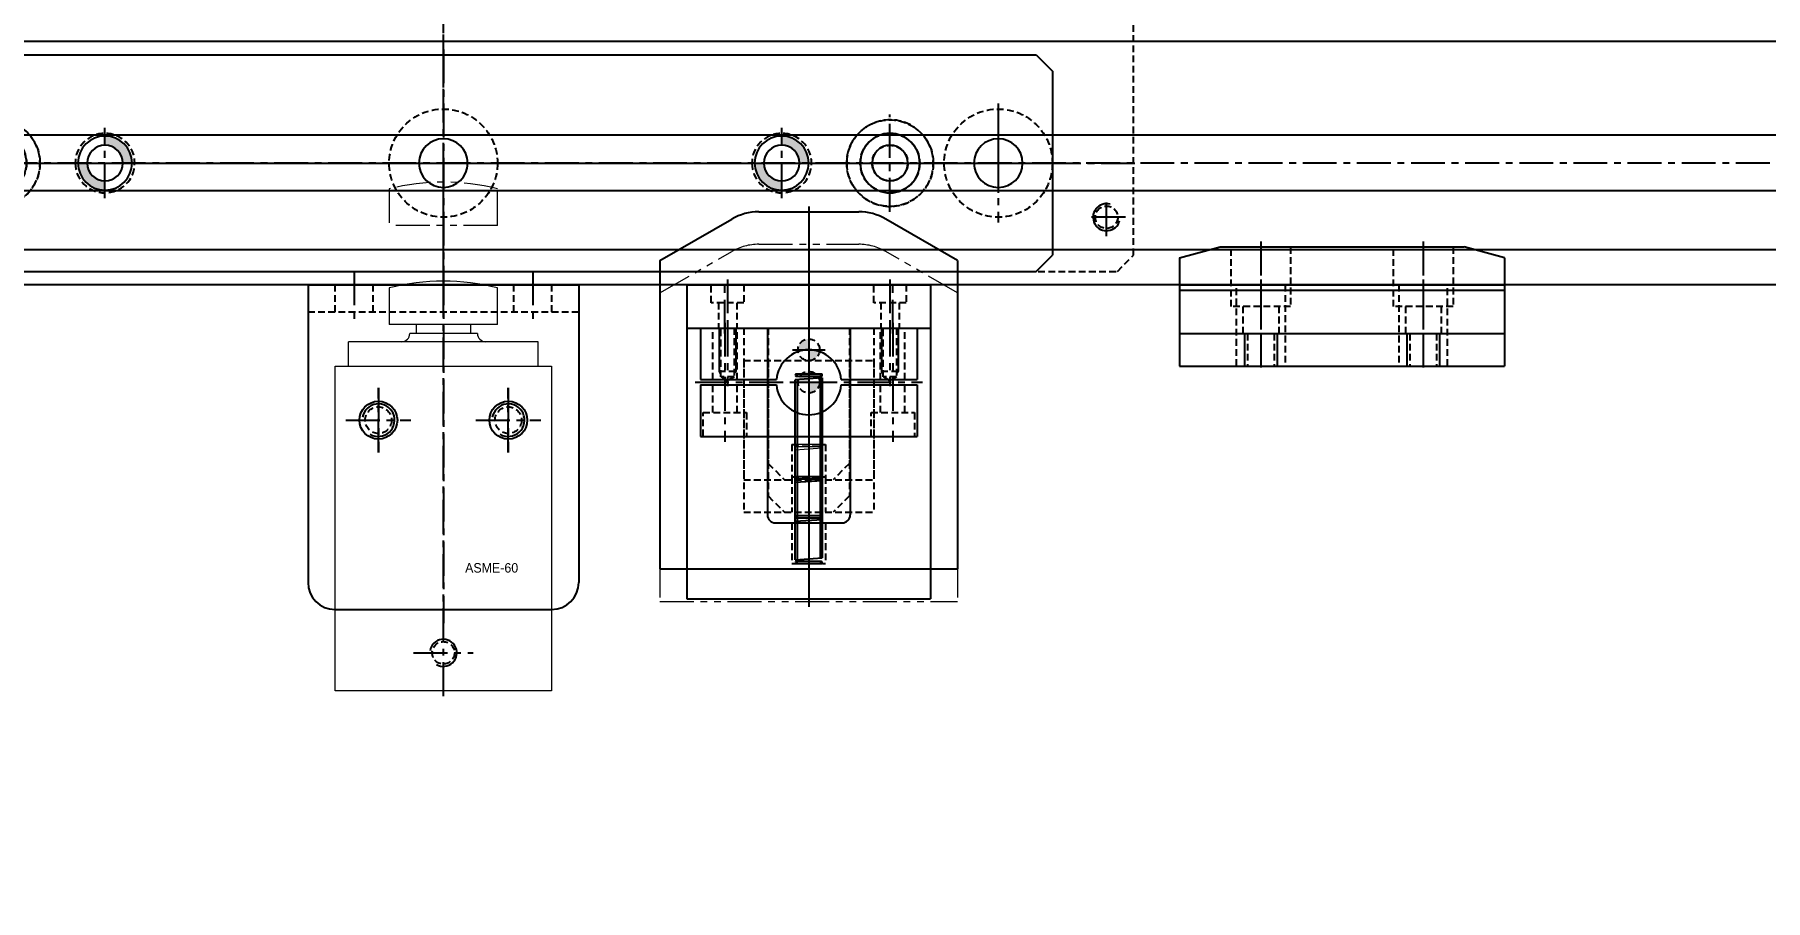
# Model space of a CAD drawing. Header units: inches. Extents: x 0 to 77285, y -118 to 40065.
# Drawn here: x 13089.1 to 13408.8, y 23434.3 to 23594.3 of the extents above; entities that cross this region are included whole.
import ezdxf

# ---------------------------------------------------------------- set-up
doc = ezdxf.new("R2010")
doc.units = ezdxf.units.IN
doc.header["$LTSCALE"] = 5
doc.header["$MEASUREMENT"] = 0
for name, pattern in [('CENTER', [2, 1.25, -0.25, 0.25, -0.25]), ('HIDDEN', [0.375, 0.25, -0.125]), ('PHANTOM', [2.5, 1.25, -0.25, 0.25, -0.25, 0.25, -0.25])]:
    doc.linetypes.add(name, pattern=pattern)
for name, color, linetype in [('11', 1, 'CENTER'), ('22', 2, 'HIDDEN'), ('44', 4, 'Continuous'), ('55', 5, 'Continuous'), ('66', 6, 'PHANTOM'), ('77', 40, 'HIDDEN'), ('99', 181, 'Continuous'), ('B', 123, 'Continuous'), ('G', 231, 'Continuous'), ('T', 3, 'Continuous')]:
    doc.layers.add(name, color=color, linetype=linetype)
doc.layers.add('33', color=3, linetype='PHANTOM', lineweight=9)
doc.layers.add('88', color=35, linetype='Continuous', lineweight=5)
doc.styles.add('SCI', font='')
doc.styles.get('SCI').set_extended_font_data('Gulim')
doc.dimstyles.new('SCH', dxfattribs={"dimtxt": 2.5, "dimasz": 2, "dimexe": 1.25, "dimexo": 0.625, "dimtad": 1, "dimdec": 8, "dimtxsty": 'SCI', "dimcen": 2.5, "dimclrd": 4, "dimclre": 4, "dimclrt": 7, "dimadec": 8, "dimazin": 2, "dimtfac": 1, "dimtdec": 8, "dimtmove": 0, "dimatfit": 3, "dimfxl": 1, "dimarcsym": 0})

# ---------------------------------------------------------------- blocks, each defined once
blk = doc.blocks.new('A$C22a9786e')
at = {"layer": '11'}
blk.add_line((263.5, -166), (21.5, -166), dxfattribs=at)
blk = doc.blocks.new('A$Cc553b2fb')
for p, q in [((29.5, 252), (32.5, 255)), ((336.5, 255), (32.5, 255)), ((339.5, 252), (336.5, 255)), ((29.5, 3), (29.5, 252)), ((339.5, 3), (339.5, 252)), ((32.5, 0), (29.5, 3)), ((336.5, 0), (32.5, 0)), ((336.5, 0), (339.5, 3))]:
    blk.add_line(p, q)
for centre, radius in [((39.5, 250, 0), 2.07), ((107, 249, 0), 1.62), ((149.5, 250, 0), 2.07), ((219.5, 250, 0), 2.07), ((262, 249, 0), 1.62), ((329.5, 250, 0), 2.07), ((107, 230, 0), 14), ((262, 230, 0), 14), ((49.5, 230), 10), ((319.5, 230), 10), ((88, 230, 0), 1.62), ((126, 230, 0), 1.62), ((243, 230, 0), 1.62), ((281, 230, 0), 1.62), ((49.5, 210), 8), ((319.5, 210), 8), ((49.5, 210), 3.3), ((107, 211, 0), 1.62), ((262, 211, 0), 1.62), ((319.5, 210), 3.3), ((95, 182, 0), 2.07), ((119, 182, 0), 2.07), ((250, 177, 0), 2.07), ((274, 177, 0), 2.07), ((154.5, 157.5), 3.32), ((214.5, 157.5), 3.32), ((184.5, 127.5), 25), ((49.5, 127.5), 10), ((319.5, 127.5), 10), ((154.5, 97.5), 3.32), ((214.5, 97.5), 3.32), ((250, 78, 0), 2.07), ((274, 78, 0), 2.07), ((95, 73, 0), 2.07), ((119, 73, 0), 2.07), ((49.5, 45, -4258.9), 8), ((319.5, 45, -4258.9), 8), ((49.5, 45, -4258.9), 3.3), ((319.5, 45, -4258.9), 3.3), ((107, 44, 0), 1.62), ((262, 44, 0), 1.62), ((107, 25, 0), 14), ((262, 25, 0), 14), ((49.5, 25), 10), ((319.5, 25), 10), ((88, 25, 0), 1.62), ((126, 25, 0), 1.62), ((243, 25, 0), 1.62), ((281, 25, 0), 1.62), ((39.5, 5, 0), 2.07), ((107, 6, 0), 1.62), ((149.5, 5, 0), 2.07), ((219.5, 5, 0), 2.07), ((262, 6, 0), 1.62), ((329.5, 5, 0), 2.07)]:
    blk.add_circle(centre, radius)
at = {"layer": '11'}
for p, q in [((184.5, -16), (184.5, 261)), ((49.5, -1), (49.5, 256)), ((319.5, -1), (319.5, 256)), ((39.5, 253.5, 0), (39.5, 246.5, 0)), ((149.5, 253.5, 0), (149.5, 246.5, 0)), ((219.5, 253.5, 0), (219.5, 246.5, 0)), ((329.5, 253.5, 0), (329.5, 246.5, 0)), ((43, 250, 0), (36, 250, 0)), ((107, 208, 0), (107, 252, 0)), ((153, 250, 0), (146, 250, 0)), ((223, 250, 0), (216, 250, 0)), ((262, 208, 0), (262, 252, 0)), ((333, 250, 0), (326, 250, 0)), ((38.5, 230), (60.5, 230)), ((85, 230, 0), (129, 230, 0)), ((240, 230, 0), (284, 230, 0)), ((308.5, 230), (330.5, 230)), ((40.5, 210), (58.5, 210)), ((328.5, 210), (310.5, 210)), ((95, 185.5, 0), (95, 178.5, 0)), ((119, 185.5, 0), (119, 178.5, 0)), ((91.5, 182, 0), (98.5, 182, 0)), ((115.5, 182, 0), (122.5, 182, 0)), ((250, 180.5, 0), (250, 173.5, 0)), ((274, 180.5, 0), (274, 173.5, 0)), ((253.5, 177, 0), (246.5, 177, 0)), ((277.5, 177, 0), (270.5, 177, 0)), ((154.5, 152.5), (154.5, 162.5)), ((214.5, 152.5), (214.5, 162.5)), ((159.5, 157.5), (149.5, 157.5)), ((219.5, 157.5), (209.5, 157.5)), ((342, 127.5), (27, 127.5)), ((154.5, 92.5), (154.5, 102.5)), ((214.5, 92.5), (214.5, 102.5)), ((159.5, 97.5), (149.5, 97.5)), ((219.5, 97.5), (209.5, 97.5)), ((250, 74.5, 0), (250, 81.5, 0)), ((274, 74.5, 0), (274, 81.5, 0)), ((253.5, 78, 0), (246.5, 78, 0)), ((277.5, 78, 0), (270.5, 78, 0)), ((95, 69.5, 0), (95, 76.5, 0)), ((119, 69.5, 0), (119, 76.5, 0)), ((91.5, 73, 0), (98.5, 73, 0)), ((115.5, 73, 0), (122.5, 73, 0)), ((40.5, 45, -4258.9), (58.5, 45, -4258.9)), ((107, 3, 0), (107, 47, 0)), ((262, 3, 0), (262, 47, 0)), ((328.5, 45, -4258.9), (310.5, 45, -4258.9)), ((38.5, 25), (60.5, 25)), ((85, 25, 0), (129, 25, 0)), ((240, 25, 0), (284, 25, 0)), ((308.5, 25), (330.5, 25)), ((39.5, 1.5, 0), (39.5, 8.5, 0)), ((149.5, 1.5, 0), (149.5, 8.5, 0)), ((219.5, 1.5, 0), (219.5, 8.5, 0)), ((329.5, 1.5, 0), (329.5, 8.5, 0)), ((43, 5, 0), (36, 5, 0)), ((153, 5, 0), (146, 5, 0)), ((223, 5, 0), (216, 5, 0)), ((333, 5, 0), (326, 5, 0))]:
    blk.add_line(p, q, dxfattribs=at)
for centre in [(107, 230, 0), (262, 230, 0), (107, 25, 0), (262, 25, 0)]:
    blk.add_circle(centre, 19, dxfattribs=at)
at = {"layer": '22'}
for centre in [(49.5, 210), (319.5, 210), (49.5, 45, -4258.9), (319.5, 45, -4258.9)]:
    blk.add_circle(centre, 5.5, dxfattribs=at)
at = {"layer": 'T'}
for centre, radius, start, end in [((39.5, 250, 0), 2.5, 165, 75), ((107, 249, 0), 2, 285, 195), ((149.5, 250, 0), 2.5, 165, 75), ((219.5, 250, 0), 2.5, 165, 75), ((262, 249, 0), 2, 285, 195), ((329.5, 250, 0), 2.5, 165, 75), ((88, 230, 0), 2, 285, 195), ((126, 230, 0), 2, 285, 195), ((243, 230, 0), 2, 285, 195), ((281, 230, 0), 2, 285, 195), ((107, 211, 0), 2, 285, 195), ((262, 211, 0), 2, 285, 195), ((95, 182, 0), 2.5, 105, 15), ((119, 182, 0), 2.5, 105, 15), ((250, 177, 0), 2.5, 165, 75), ((274, 177, 0), 2.5, 165, 75), ((154.5, 157.5), 4, 285, 195), ((214.5, 157.5), 4, 285, 195), ((154.5, 97.5), 4, 285, 195), ((214.5, 97.5), 4, 285, 195), ((250, 78, 0), 2.5, 285, 195), ((274, 78, 0), 2.5, 285, 195), ((95, 73, 0), 2.5, 345, 255), ((119, 73, 0), 2.5, 345, 255), ((107, 44, 0), 2, 285, 195), ((262, 44, 0), 2, 285, 195), ((88, 25, 0), 2, 285, 195), ((126, 25, 0), 2, 285, 195), ((243, 25, 0), 2, 285, 195), ((281, 25, 0), 2, 285, 195), ((39.5, 5, 0), 2.5, 285, 195), ((107, 6, 0), 2, 285, 195), ((149.5, 5, 0), 2.5, 285, 195), ((219.5, 5, 0), 2.5, 285, 195), ((262, 6, 0), 2, 285, 195), ((329.5, 5, 0), 2.5, 285, 195)]:
    blk.add_arc(centre, radius, start, end, dxfattribs=at)
blk = doc.blocks.new('A$C8a4d88c8')
h = blk.add_hatch(color=256)
h.dxf.hatch_style = 1
h.paths.add_polyline_path([(-3.3, 145), (-5, 145, 0.414214), (0, 140), (0, 141.7, -0.414214)])
h.paths.add_polyline_path([(0, 150), (0, 148.3, -0.414214), (3.3, 145), (5, 145, 0.414214)])
h = blk.add_hatch(color=256)
h.dxf.hatch_style = 1
h.paths.add_polyline_path([(-3.3, 20), (-5, 20, 0.414214), (0, 15), (0, 16.7, -0.414214)])
h.paths.add_polyline_path([(0, 25), (0, 23.3, -0.414214), (3.3, 20), (5, 20, 0.414214)])
for p, q in [((-20, 192, 0), (-17, 195, 0)), ((-20, -27, 0), (-20, 192, 0)), ((17, 195, 0), (-17, 195, 0)), ((20, 192, 0), (17, 195, 0)), ((20, -27, 0), (20, 192, 0)), ((-17, -30, 0), (-20, -27, 0)), ((17, -30, 0), (20, -27, 0)), ((17, -30, 0), (-17, -30, 0))]:
    blk.add_line(p, q)
for centre, radius in [((0, 185, -4258.9), 4.5), ((0, 165, -4258.9), 5.5), ((0, 165, -4258.9), 3.3), ((0, 145, -4258.9), 5), ((0, 145, -4258.9), 3.3), ((0, 82.5, 0), 4.5), ((0, 20, 0), 5), ((0, 20, 0), 3.3), ((0, 0, 0), 5.5), ((0, 0, 0), 3.3), ((0, -20, 0), 4.5)]:
    blk.add_circle(centre, radius)
at = {"layer": '11'}
for p, q in [((0, -31, 0), (0, 196, 0)), ((5.5, 185, -4258.9), (-5.5, 185, -4258.9)), ((-9, 165, -4258.9), (9, 165, -4258.9)), ((-6.5, 145, -4258.9), (6.5, 145, -4258.9)), ((21, 82.5, 0), (-21, 82.5, 0)), ((-6.5, 20, 0), (6.5, 20, 0)), ((-9, 0, 0), (9, 0, 0)), ((5.5, -20, 0), (-5.5, -20, 0))]:
    blk.add_line(p, q, dxfattribs=at)
at = {"layer": '22'}
for centre, radius in [((0, 165, -4258.9), 8), ((0, 145, -4258.9), 5.5), ((0, 20, 0), 5.5), ((0, 0, 0), 8)]:
    blk.add_circle(centre, radius, dxfattribs=at)
blk = doc.blocks.new('A$C2f7893f6')
blk.add_blockref('A$C22a9786e', (-142.5, 166))
at = {"xscale": -1}
blk.add_blockref('A$C8a4d88c8', (135, -82.5, 0), dxfattribs=at)
at = {"layer": '22'}
blk.add_blockref('A$Cc553b2fb', (-184.5, -127.5), dxfattribs=at)
blk = doc.blocks.new('A$C2eb6e688')
for p, q in [((112.5, -277), (112.5, -5252)), ((157.5, -277), (157.5, -5252))]:
    blk.add_line(p, q)
at = {"layer": '11'}
blk.add_line((135, -277), (135, -5252), dxfattribs=at)
at = {"layer": 'B'}
for p, q in [((129.85, -277), (129.85, -5252)), ((140.15, -277), (140.15, -5252))]:
    blk.add_line(p, q, dxfattribs=at)
at = {"layer": 'G'}
blk.add_line((151, -277), (151, -5252), dxfattribs=at)
blk = doc.blocks.new('*D367')
at = {"color": 4, "lineweight": -2, "transparency": 16777216}
for p, q in [((12554.65, 23925.55), (12554.65, 29140.68)), ((21064.65, 23433.05), (21064.65, 29140.68)), ((12714.65, 29040.68), (20904.65, 29040.68))]:
    blk.add_line(p, q, dxfattribs=at)
at = {"color": 4, "transparency": 16777216}
for points in [[(12714.65, 29067.34), (12714.65, 29014.01), (12554.65, 29040.68)], [(20904.65, 29067.34), (20904.65, 29014.01), (21064.65, 29040.68)]]:
    blk.add_solid(points, dxfattribs=at)
at = {"layer": 'Defpoints', "color": 0, "transparency": 16777216}
for p in [(21064.65, 29040.68), (12554.65, 23875.55), (21064.65, 23383.05)]:
    blk.add_point(p, dxfattribs=at)
at = {"color": 7, "transparency": 16777216, "insert": (16809.65, 29193.47), "char_height": 200, "attachment_point": 5, "style": 'SCI'}
blk.add_mtext('8510', dxfattribs=at)
blk = doc.blocks.new('*D374')
at = {"color": 4, "lineweight": -2, "transparency": 16777216}
for p, q in [((12554.65, 23925.55), (12554.65, 30215.88)), ((37924.65, 23433.05), (37924.65, 30215.88)), ((12714.65, 30115.88), (37764.65, 30115.88))]:
    blk.add_line(p, q, dxfattribs=at)
at = {"color": 4, "transparency": 16777216}
for points in [[(12714.65, 30142.54), (12714.65, 30089.21), (12554.65, 30115.88)], [(37764.65, 30142.54), (37764.65, 30089.21), (37924.65, 30115.88)]]:
    blk.add_solid(points, dxfattribs=at)
at = {"layer": 'Defpoints', "color": 0, "transparency": 16777216}
for p in [(37924.65, 30115.88), (12554.65, 23875.55), (37924.65, 23383.05)]:
    blk.add_point(p, dxfattribs=at)
at = {"color": 7, "transparency": 16777216, "insert": (25239.65, 30268.54), "char_height": 200, "attachment_point": 5, "style": 'SCI'}
blk.add_mtext('25370', dxfattribs=at)
blk = doc.blocks.new('A$Cb292c5f4')
for p, q in [((-75.7, -22), (-75.7, 18)), ((-75.7, 18), (-15.7, 18)), ((-15.7, 18), (-15.7, -22)), ((-15.7, 15.5), (-11.2, 15.5)), ((-11.2, -19.5), (-11.2, 15.5)), ((-8, -12), (-8, 8)), ((-1.27, 8), (-8, 8)), ((-9.7, -8.3), (-9.7, 4.2)), ((-8, 3), (-9.7, 3)), ((-8, -7), (-9.7, -7)), ((-8, -12), (-1.27, -12)), ((-15.7, -22), (-75.7, -22)), ((-15.7, -19.5), (-11.2, -19.5))]:
    blk.add_line(p, q)
for centre, radius, start, end in [((-40, -2), 40, 345.5225, 14.4775), ((-9.7, 5.7), 1.5, 180, 270), ((-9.7, -9.8), 1.5, 90, 180)]:
    blk.add_arc(centre, radius, start, end)
at = {"layer": '11'}
for p, q in [((-25.7, 16), (-25.7, 4)), ((-31.7, 10), (-19.7, 10)), ((-68.7, 3.5), (-68.7, -7.5)), ((-76.7, -2), (19.3, -2)), ((-25.7, -8), (-25.7, -20)), ((-31.7, -14), (-19.7, -14))]:
    blk.add_line(p, q, dxfattribs=at)
at = {"layer": '22'}
for centre, radius in [((-25.7, 10), 2.46), ((-68.7, -2), 2.07), ((-25.7, -14), 2.46)]:
    blk.add_circle(centre, radius, dxfattribs=at)
at = {"layer": '33'}
for p, q in [((10.3, -12), (10.3, 8)), ((17.03, 8), (10.3, 8)), ((10.3, -12), (17.03, -12))]:
    blk.add_line(p, q, dxfattribs=at)
blk.add_arc((-21.7, -2), 40, 345.5225, 14.4775, dxfattribs=at)
at = {"layer": 'T'}
for centre, radius in [((-25.7, 10), 3), ((-68.7, -2), 2.5), ((-25.7, -14), 3)]:
    blk.add_arc(centre, radius, 150, 80, dxfattribs=at)
at = {"layer": '44', "linetype": 'Continuous', "lineweight": 0, "insert": (-52.12, -15.82), "char_height": 1.75, "attachment_point": 3, "rotation": 270, "style": 'SCI'}
blk.add_mtext('ASME-60', dxfattribs=at)
blk = doc.blocks.new('A$C7af0bbd1')
for p, q in [((-25, 0), (-25, -55)), ((-25, 0), (25, 0)), ((25, 0), (25, -55)), ((-20, -60), (20, -60))]:
    blk.add_line(p, q)
for centre in [(-12, -25), (12, -25)]:
    blk.add_circle(centre, 3.5)
for centre, start, end in [((-20, -55), 180, 270), ((20, -55), 270, 0)]:
    blk.add_arc(centre, 5, start, end)
at = {"layer": '11'}
for p, q in [((-16.5, 2.5), (-16.5, -7.5)), ((0, 2.5), (0, -62.5)), ((16.5, 2.5), (16.5, -7.5)), ((-12, -19), (-12, -31)), ((12, -19), (12, -31)), ((-18, -25), (-6, -25)), ((6, -25), (18, -25))]:
    blk.add_line(p, q, dxfattribs=at)
at = {"layer": '22'}
for p, q in [((-20, -5), (-20, 0)), ((-13, 0), (-13, -5)), ((13, -5), (13, 0)), ((20, 0), (20, -5)), ((-25, -5), (25, -5))]:
    blk.add_line(p, q, dxfattribs=at)
blk = doc.blocks.new('A$C17853e82')
blk.add_blockref('A$C7af0bbd1', (0, 0))
at = {"layer": '88', "rotation": 90}
blk.add_blockref('A$Cb292c5f4', (-2, 0.7), dxfattribs=at)
blk = doc.blocks.new('A$Cd2531419')
for p, q in [((-22.5, 0), (-22.5, -8)), ((-22.5, 0), (22.5, 0)), ((22.5, 0), (22.5, -8)), ((-22.5, -8), (22.5, -8))]:
    blk.add_line(p, q)
at = {"layer": '11'}
for p, q in [((-15.5, -9), (-15.5, 1)), ((-15, 1), (-15, -9)), ((15, 1), (15, -9)), ((15.5, -9), (15.5, 1))]:
    blk.add_line(p, q, dxfattribs=at)
at = {"layer": '22'}
for p, q in [((-18, -3.3), (-18, 0)), ((-12, 0), (-12, -3.3)), ((12, -3.3), (12, 0)), ((18, 0), (18, -3.3)), ((-12, -3.3), (-18, -3.3)), ((-16.7, -3.3), (-16.7, -8)), ((-13.3, -3.3), (-13.3, -8)), ((18, -3.3), (12, -3.3)), ((13.3, -3.3), (13.3, -8)), ((16.7, -3.3), (16.7, -8))]:
    blk.add_line(p, q, dxfattribs=at)
blk = doc.blocks.new('A$C2c0f4723')
for p, q in [((-7.5, 0), (7.35, 0)), ((7.35, 0), (7.35, -34.5)), ((22.65, 0), (37.5, 0)), ((22.65, 0), (22.65, -34.5)), ((-7.5, 0), (-7.5, -50)), ((37.5, 0), (37.5, -50)), ((8.85, -36), (21.15, -36)), ((-7.5, -50), (37.5, -50))]:
    blk.add_line(p, q)
for centre, start, end in [((8.85, -34.5), 180, 270), ((21.15, -34.5), 270, 0)]:
    blk.add_arc(centre, 1.5, start, end)
at = {"layer": '11'}
for p, q in [((0, 1), (0, -10.71)), ((15, 1), (15, -51)), ((30, 1), (30, -10.71))]:
    blk.add_line(p, q, dxfattribs=at)
at = {"layer": '22'}
for p, q in [((-1.23, -9), (-1.23, 0)), ((1.23, 0), (1.23, -9)), ((28.77, -9), (28.77, 0)), ((31.23, 0), (31.23, -9)), ((1.5, -8), (-1.5, -8)), ((0, -9.71), (-1.23, -9)), ((1.23, -9), (-1.23, -9)), ((1.23, -9), (0, -9.71)), ((31.5, -8), (28.5, -8)), ((30, -9.71), (28.77, -9)), ((31.23, -9), (28.77, -9)), ((31.23, -9), (30, -9.71)), ((11.9, -36), (11.9, -43.5)), ((18.1, -36), (18.1, -43.5)), ((11.9, -43.5), (18.1, -43.5))]:
    blk.add_line(p, q, dxfattribs=at)
at = {"layer": 'T'}
for p, q in [((-1.5, -8), (-1.5, 0)), ((1.5, 0), (1.5, -8)), ((28.5, -8), (28.5, 0)), ((31.5, 0), (31.5, -8)), ((-1.23, -8.47), (-1.5, -8)), ((1.5, -8), (1.23, -8.47)), ((28.77, -8.47), (28.5, -8)), ((31.5, -8), (31.23, -8.47))]:
    blk.add_line(p, q, dxfattribs=at)
blk = doc.blocks.new('A$Cce047270')
for p, q in [((-4.5, 0), (-4.5, -9.5)), ((-4.5, 0), (35.5, 0)), ((35.5, 0), (35.5, -9.5)), ((-4.5, -9.5), (9.52, -9.5)), ((21.48, -9.5), (35.5, -9.5)), ((-4.5, -10.5), (-4.5, -20)), ((-4.5, -10.5), (9.52, -10.5)), ((21.48, -10.5), (35.5, -10.5)), ((35.5, -10.5), (35.5, -20)), ((-4.5, -20), (35.5, -20))]:
    blk.add_line(p, q)
for start, end in [(4.7802, 175.2198), (184.7802, 355.2198)]:
    blk.add_arc((15.5, -10), 6, start, end)
at = {"layer": '11'}
for p, q in [((0, 1), (0, -21)), ((15.5, 2), (15.5, -22)), ((31, 1), (31, -21)), ((-5.5, -10), (36.5, -10))]:
    blk.add_line(p, q, dxfattribs=at)
at = {"layer": '22'}
for p, q in [((-2.25, -9.5), (-2.25, 0)), ((2.25, -9.5), (2.25, 0)), ((28.75, -9.5), (28.75, 0)), ((33.25, -9.5), (33.25, 0)), ((-2.25, -15.6), (-2.25, -10.5)), ((2.25, -15.6), (2.25, -10.5)), ((28.75, -15.6), (28.75, -10.5)), ((33.25, -15.6), (33.25, -10.5)), ((-4, -20), (-4, -15.6)), ((-4, -15.6), (4, -15.6)), ((4, -15.6), (4, -20)), ((27, -20), (27, -15.6)), ((27, -15.6), (35, -15.6)), ((35, -15.6), (35, -20))]:
    blk.add_line(p, q, dxfattribs=at)
blk = doc.blocks.new('A$C8439d7d4')
at = {"layer": '22'}
h = blk.add_hatch(color=256, dxfattribs=at)
h.dxf.hatch_style = 1
h.paths.add_polyline_path([(0, -2, 0.414214), (-2, -4), (0, -4)])
h.paths.add_polyline_path([(2, -4), (0, -4), (0, -6, 0.414214)])
for p, q in [((-27.5, 12.5), (-14.23, 20.16)), ((-9.23, 21.5), (9.23, 21.5)), ((27.5, 12.5), (14.23, 20.16)), ((-27.5, 12.5), (-27.5, -44.5)), ((27.5, 12.5), (27.5, -44.5)), ((-27.5, -44.5), (27.5, -44.5))]:
    blk.add_line(p, q)
for centre, start, end in [((-9.23, 11.5), 90, 120), ((9.23, 11.5), 60, 90)]:
    blk.add_arc(centre, 10, start, end)
at = {"layer": '11'}
for p, q in [((0, 22.5), (0, -45.5)), ((-3, -4), (3, -4))]:
    blk.add_line(p, q, dxfattribs=at)
at = {"layer": '22'}
for p, q in [((-7.5, 0), (-7.5, -25)), ((7.5, 0), (7.5, -25)), ((-3.1, -21.5), (3.1, -21.5)), ((-3.1, -21.5), (-3.1, -28)), ((3.1, -21.5), (3.1, -28)), ((-7.5, -25), (-4.5, -28)), ((7.5, -25), (4.5, -28))]:
    blk.add_line(p, q, dxfattribs=at)
blk.add_circle((0, -4), 2, dxfattribs=at)
at = {"layer": '77'}
for p, q in [((-12, 0), (12, 0)), ((-12, 0), (-12, -28)), ((12, 0), (12, -28)), ((-12, -28), (12, -28))]:
    blk.add_line(p, q, dxfattribs=at)
blk = doc.blocks.new('A$C36da0cf6')
for p, q in [((2.5, 34.3), (-2.5, 33.95)), ((-2.5, 0.7), (-2.5, 33.95)), ((2.32, 35), (-2.32, 35)), ((-2.32, 34.65), (2.32, 34.65)), ((-2.15, 33.97), (-2.15, 0.72)), ((2.15, 1.03), (2.15, 34.28)), ((2.5, 34.3), (2.5, 1.05)), ((2.5, 8.1), (-2.5, 7.75)), ((2.32, 8.8), (-2.32, 8.8)), ((-2.32, 8.45), (2.32, 8.45)), ((-2.5, 0.7), (2.5, 1.05)), ((2.32, 0.35), (-2.32, 0.35)), ((-2.32, 0), (2.32, 0))]:
    blk.add_line(p, q)
for centre, start, end in [((-2.32, 34.82), 90, 179.9999), ((-2.32, 34.82), 179.9999, 270), ((-2.32, 34.82), 0.0001, 90), ((-2.32, 34.82), 270, 0.0001), ((2.32, 34.82), 90, 179.9999), ((2.32, 34.82), 179.9999, 270), ((2.32, 34.82), 270, 0.0001), ((2.32, 34.82), 0.0001, 90), ((-2.32, 8.62), 90, 179.9999), ((-2.32, 8.62), 179.9999, 270), ((-2.32, 8.62), 0.0001, 90), ((-2.32, 8.62), 270, 0.0001), ((2.32, 8.62), 90, 179.9999), ((2.32, 8.62), 179.9999, 270), ((2.32, 8.62), 270, 0.0001), ((2.32, 8.62), 0.0001, 90), ((-2.32, 0.17), 90, 180.0001), ((-2.32, 0.17), 180.0001, 270), ((-2.32, 0.17), 359.9999, 90), ((-2.32, 0.17), 270, 359.9999), ((2.32, 0.17), 90, 180.0001), ((2.32, 0.17), 180.0001, 270), ((2.32, 0.17), 270, 359.9999), ((2.32, 0.17), 359.9999, 90)]:
    blk.add_arc(centre, 0.175, start, end)
at = {"layer": '11'}
blk.add_line((0, 35.37), (0, -0.71), dxfattribs=at)
at = {"layer": '33'}
for p, q in [((2.5, 21.3), (-2.5, 20.95)), ((2.32, 22), (-2.32, 22)), ((-2.32, 21.65), (2.32, 21.65))]:
    blk.add_line(p, q, dxfattribs=at)
for centre, start, end in [((-2.32, 21.82), 90, 179.9999), ((-2.32, 21.82), 179.9999, 270), ((-2.32, 21.82), 0.0001, 90), ((-2.32, 21.82), 270, 0.0001), ((2.32, 21.82), 90, 179.9999), ((2.32, 21.82), 179.9999, 270), ((2.32, 21.82), 270, 0.0001), ((2.32, 21.82), 0.0001, 90)]:
    blk.add_arc(centre, 0.175, start, end, dxfattribs=at)
at = {"layer": '66'}
for p, q in [((2.32, 16), (-2.32, 16)), ((2.5, 15.3), (-2.5, 14.95)), ((-2.32, 15.65), (2.32, 15.65))]:
    blk.add_line(p, q, dxfattribs=at)
for centre, start, end in [((-2.32, 15.82), 90, 179.9999), ((-2.32, 15.82), 0.0001, 90), ((2.32, 15.82), 90, 179.9999), ((2.32, 15.82), 0.0001, 90), ((-2.32, 15.82), 179.9999, 270), ((-2.32, 15.82), 270, 0.0001), ((2.32, 15.82), 179.9999, 270), ((2.32, 15.82), 270, 0.0001)]:
    blk.add_arc(centre, 0.175, start, end, dxfattribs=at)
blk = doc.blocks.new('A$C33476af3')
for name, p in [('A$Cd2531419', (0, 0)), ('A$C2c0f4723', (-15, -8))]:
    blk.add_blockref(name, p)
at = {"layer": '33'}
blk.add_blockref('A$C8439d7d4', (0, -14), dxfattribs=at)
at = {"layer": '55'}
blk.add_blockref('A$Cce047270', (-15.5, -8), dxfattribs=at)
at = {"layer": '99'}
blk.add_blockref('A$C36da0cf6', (0, -51.5), dxfattribs=at)
at = {"layer": 'G'}
blk.add_blockref('A$C8439d7d4', (0, -8), dxfattribs=at)
blk = doc.blocks.new('A$C1a85e47a')
for p, q in [((-30, 0), (-30, -15)), ((-30, 0), (30, 0)), ((30, 0), (30, -15)), ((-30, -1), (30, -1)), ((-30, -15), (30, -15))]:
    blk.add_line(p, q)
at = {"layer": '11'}
for p, q in [((-15, 1), (-15, -16)), ((15, 1), (15, -16))]:
    blk.add_line(p, q, dxfattribs=at)
at = {"layer": '22'}
for p, q in [((-30, -9), (30, -9)), ((-17.46, -9), (-17.46, -15)), ((-12.54, -9), (-12.54, -15)), ((12.54, -9), (12.54, -15)), ((17.46, -9), (17.46, -15))]:
    blk.add_line(p, q, dxfattribs=at)
at = {"layer": '77'}
for p, q in [((-19.5, -15), (-19.5, 0)), ((-10.5, 0), (-10.5, -15)), ((10.5, 0), (10.5, -15)), ((19.5, -15), (19.5, 0))]:
    blk.add_line(p, q, dxfattribs=at)
at = {"layer": 'T'}
for p, q in [((-18, -9), (-18, -15)), ((-12, -9), (-12, -15)), ((12, -9), (12, -15)), ((18, -9), (18, -15))]:
    blk.add_line(p, q, dxfattribs=at)
blk = doc.blocks.new('A$C775bb84f')
for p, q in [((-15, 14), (-7.54, 16)), ((-7.54, 16), (37.54, 16)), ((45, 14), (37.54, 16)), ((-15, 14), (-15, 0)), ((45, 14), (45, 0)), ((-15, 0), (45, 0))]:
    blk.add_line(p, q)
at = {"layer": '11'}
for p, q in [((0, 17), (0, -1)), ((30, 17), (30, -1))]:
    blk.add_line(p, q, dxfattribs=at)
at = {"layer": '22'}
for p, q in [((-5.5, 5), (-5.5, 16)), ((5.5, 16), (5.5, 5)), ((24.5, 5), (24.5, 16)), ((35.5, 16), (35.5, 5)), ((5.5, 5), (-5.5, 5)), ((-3.3, 5), (-3.3, 0)), ((3.3, 5), (3.3, 0)), ((35.5, 5), (24.5, 5)), ((26.7, 5), (26.7, 0)), ((33.3, 5), (33.3, 0))]:
    blk.add_line(p, q, dxfattribs=at)
blk = doc.blocks.new('A$C3b600a0d')
blk.add_blockref('A$C1a85e47a', (0, 0))
at = {"layer": 'G'}
blk.add_blockref('A$C775bb84f', (-15, -9), dxfattribs=at)
blk = doc.blocks.new('A$C30983783')
for name, p in [('A$C17853e82', (0, 0)), ('A$C33476af3', (67.5, 0)), ('A$C3b600a0d', (166, 0))]:
    blk.add_blockref(name, p)

msp = doc.modelspace()

# ---------------------------------------------------------------- block references
at = {"rotation": 270}
for name, p in [('A$C2eb6e688', (17976.6497809, 23705.55047629)), ('A$C2f7893f6', (13164.6497809, 23705.55047629))]:
    msp.add_blockref(name, p, dxfattribs=at)
msp.add_blockref('A$C30983783', (13164.6497809, 23548.0504763))

# ---------------------------------------------------------------- dimensions: what is measured, and where the dimension line sits
for base, p2, picture, middle in [((37924.649780898, 30115.8761734788), (37924.649780898, 23383.0504762948), '*D374', (25239.649780898, 30268.5392893244)), ((21064.649780898, 29040.6754827387), (21064.649780898, 23383.0504762948), '*D367', (16809.649780898, 29193.4717543765))]:
    dim = msp.add_linear_dim(base=base, p1=(12554.649780898, 23875.5504762968), p2=p2, dimstyle='SCH', override={"dimscale": 80})
    dim.commit()
    dim.dimension.update_dxf_attribs({"geometry": picture, "text_midpoint": middle})

doc.saveas('drawing.dxf')
